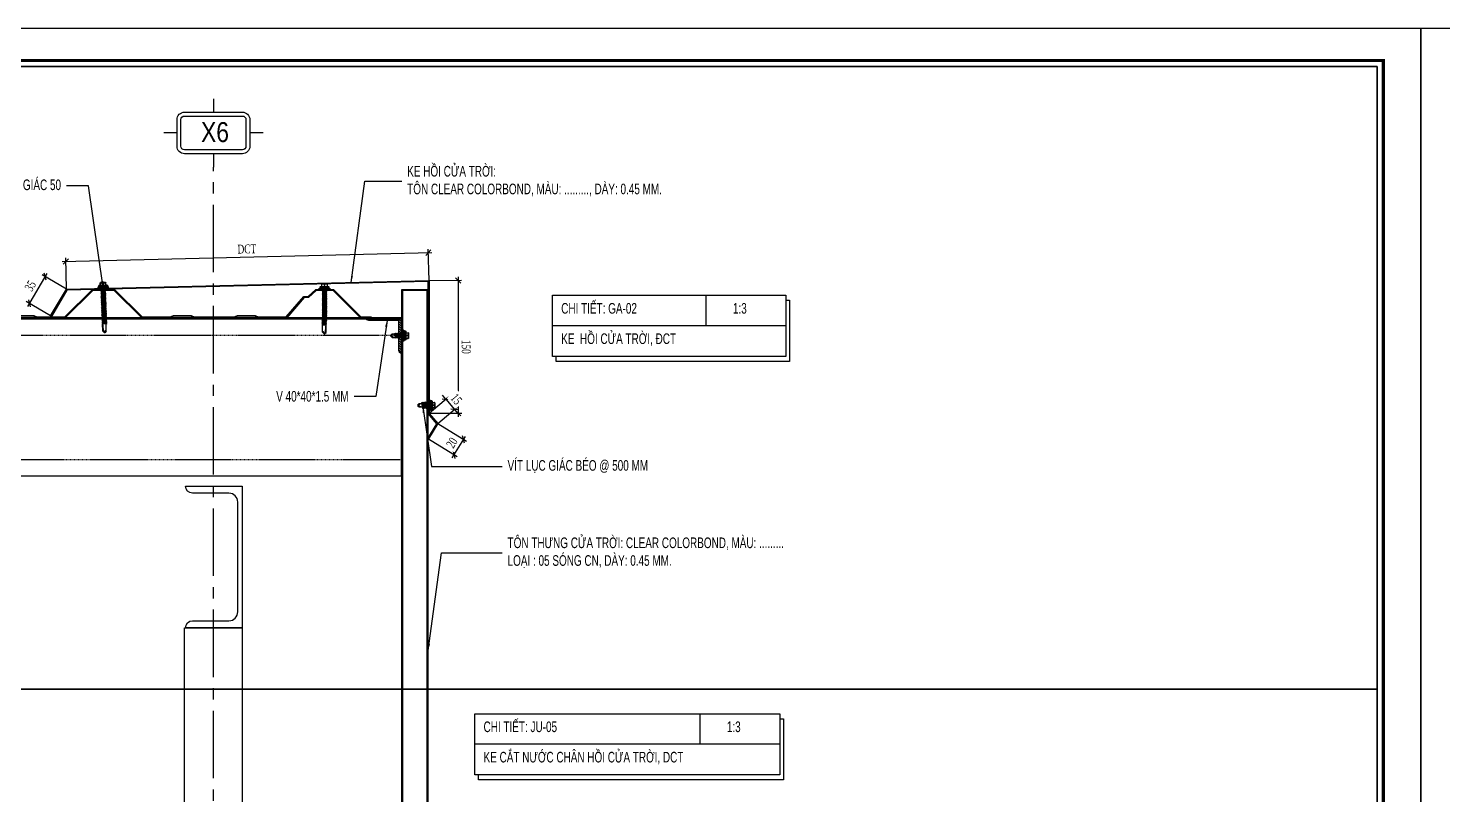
# Model space of a CAD drawing. Header units: inches. Extents: x 315041 to 662841, y -45540 to -35018.
# Drawn here: x 332186.2 to 332585.6, y -36906.4 to -36690 of the extents above; entities that cross this region are included whole.
import ezdxf
from ezdxf.enums import TextEntityAlignment as Align

# ---------------------------------------------------------------- set-up
doc = ezdxf.new("R2010")
doc.units = ezdxf.units.IN
doc.header["$MEASUREMENT"] = 0
doc.linetypes.add('CENTER2', pattern=[28.575, 19.05, -3.175, 3.175, -3.175])
doc.linetypes.add('HIDDEN', pattern=[0.375, 0.25, -0.125])
for name, color, linetype in [('2', 2, 'Continuous'), ('3', 3, 'Continuous'), ('7', 7, 'Continuous'), ('8', 8, 'Continuous'), ('BAO KHUNG', 31, 'Continuous'), ('DIM', 8, 'Continuous'), ('flashing', 6, 'Continuous'), ('STRUCTURE', 1, 'Continuous')]:
    doc.layers.add(name, color=color, linetype=linetype)
doc.styles.add('hx2', font='VHARIALN.TTF')
doc.styles.add('ST1', font='times.ttf', dxfattribs={"width": 0.7})
doc.styles.add('ST1H', font='vnshxh.shx', dxfattribs={"width": 0.7})
doc.dimstyles.new('3', dxfattribs={"dimtxt": 3.5, "dimasz": 1.8, "dimexe": 1, "dimexo": 0, "dimgap": 1, "dimtad": 1, "dimdec": 0, "dimlfac": 3, "dimzin": 0, "dimdsep": 46, "dimtxsty": 'ST1H', "dimblk": 'OBLIQUE', "dimcen": 1, "dimdle": 1, "dimclrd": 8, "dimclre": 8, "dimclrt": 3, "dimadec": 0, "dimazin": 0, "dimtfac": 1, "dimtdec": 0, "dimtix": 1, "dimtofl": 0, "dimtmove": 1, "dimatfit": 3, "dimfxl": 0.18, "dimtolj": 1, "dimtzin": 0, "dimlwd": -1, "dimlwe": -1, "dimarcsym": 1})
doc.dimstyles.new('4', dxfattribs={"dimtxt": 2.5, "dimasz": 1.5, "dimexe": 1, "dimexo": 0, "dimgap": 1, "dimtad": 1, "dimdec": 0, "dimlfac": 4, "dimzin": 0, "dimdsep": 46, "dimtxsty": 'ST1', "dimblk": 'OBLIQUE', "dimcen": 1, "dimdle": 1, "dimclrd": 8, "dimclre": 8, "dimclrt": 3, "dimadec": 0, "dimazin": 0, "dimtfac": 1, "dimtdec": 0, "dimtix": 1, "dimtmove": 0, "dimatfit": 3, "dimfxl": 0.18, "dimtfill": 1, "dimtolj": 1, "dimtzin": 0, "dimlwd": -1, "dimlwe": -1, "dimarcsym": 1})

# ---------------------------------------------------------------- blocks, each defined once
blk = doc.blocks.new('A$C75D82031')
at = {"layer": '2', "color": 157, "linetype": 'Continuous'}
blk.add_lwpolyline([(0, 420), (594, 420), (594, 0), (0, 0)], close=True, dxfattribs=at)
at = {"layer": '7', "color": 147, "linetype": 'Continuous'}
blk.add_lwpolyline([(12.33, 57.61), (581.67, 57.61), (581.67, 409.19), (12.33, 409.19)], close=True, dxfattribs=at)
at = {"layer": 'BAO KHUNG', "color": 167, "linetype": 'Continuous', "const_width": 0.871}
blk.add_lwpolyline([(10.59, 9.07), (583.41, 9.07), (583.41, 410.93), (10.59, 410.93)], close=True, dxfattribs=at)
blk = doc.blocks.new('A$C26A6701F')
at = {"layer": 'STRUCTURE', "color": 1, "linetype": 'Continuous'}
for p, q in [((0, 17.21), (1.33, 17.54)), ((0, 17.08), (0, 17.21)), ((0, 17.21), (4, 17.21)), ((4, 17.08), (0, 17.08)), ((3.94, 16.71), (0.06, 16.71)), ((0.4, 17.84), (3.6, 17.84)), ((0.4, 17.57), (1.2, 17.57)), ((0.93, 17.84), (0.93, 18.77)), ((0.97, 17.84), (1.03, 18.61)), ((1.07, 18.91), (2.93, 18.91)), ((1.19, 16.71), (1.14, 16.67)), ((1.14, 16.67), (1.4, 16.71)), ((1.14, 16.67), (1.4, 16.56)), ((1.14, 16.2), (2.91, 16.47)), ((1.4, 16.4), (1.14, 16.2)), ((1.14, 16.2), (1.39, 16.09)), ((1.14, 15.72), (2.91, 16)), ((1.2, 17.57), (2.8, 17.57)), ((1.33, 17.54), (1.33, 17.57)), ((1.33, 17.54), (2.67, 17.54)), ((1.39, 16.09), (2.73, 16.28)), ((1.39, 15.93), (1.39, 16.09)), ((1.4, 16.56), (2.42, 16.71)), ((2.71, 16.59), (1.4, 16.4)), ((1.4, 16.4), (1.4, 16.56)), ((2.71, 16.11), (1.4, 15.93)), ((1.91, 18.61), (1.97, 17.84)), ((2.04, 17.84), (2.1, 18.61)), ((2.67, 17.54), (2.67, 17.57)), ((2.67, 17.54), (4, 17.21)), ((2.71, 16.59), (2.71, 16.71)), ((2.71, 16.59), (2.91, 16.47)), ((2.71, 16.11), (2.71, 16.28)), ((2.71, 16.11), (2.91, 16)), ((2.73, 16.28), (2.91, 16.47)), ((2.73, 15.81), (2.91, 16)), ((2.8, 17.57), (3.6, 17.57)), ((2.97, 18.61), (3.04, 17.84)), ((3.07, 17.84), (3.07, 18.77)), ((4, 17.21), (4, 17.08)), ((1.09, 10.98), (2.86, 11.25)), ((1.35, 11.18), (1.09, 10.98)), ((1.09, 10.98), (1.35, 10.87)), ((1.09, 10.5), (2.86, 10.78)), ((1.35, 10.71), (1.09, 10.5)), ((1.1, 11.93), (2.88, 12.2)), ((1.36, 12.13), (1.1, 11.93)), ((1.1, 11.93), (1.36, 11.82)), ((1.1, 11.45), (2.87, 11.73)), ((1.36, 11.66), (1.1, 11.45)), ((1.1, 11.45), (1.36, 11.34)), ((1.11, 12.88), (2.89, 13.15)), ((1.38, 13.08), (1.11, 12.88)), ((1.11, 12.88), (1.37, 12.77)), ((1.11, 12.4), (2.88, 12.68)), ((1.37, 12.61), (1.11, 12.4)), ((1.11, 12.4), (1.37, 12.29)), ((1.12, 14.3), (2.9, 14.57)), ((1.39, 14.5), (1.12, 14.3)), ((1.12, 14.3), (1.38, 14.19)), ((1.12, 13.82), (2.9, 14.1)), ((1.39, 14.03), (1.12, 13.82)), ((1.12, 13.82), (1.38, 13.72)), ((1.12, 13.35), (2.89, 13.63)), ((1.38, 13.56), (1.12, 13.35)), ((1.12, 13.35), (1.38, 13.24)), ((1.13, 15.25), (2.9, 15.52)), ((1.39, 15.45), (1.13, 15.25)), ((1.13, 15.25), (1.39, 15.14)), ((1.13, 14.77), (2.9, 15.05)), ((1.39, 14.98), (1.13, 14.77)), ((1.13, 14.77), (1.39, 14.66)), ((1.4, 15.93), (1.14, 15.72)), ((1.14, 15.72), (1.39, 15.61)), ((2.66, 11.37), (1.35, 11.18)), ((1.35, 11.18), (1.36, 11.34)), ((1.35, 10.87), (2.69, 11.06)), ((2.66, 10.89), (1.35, 10.71)), ((1.35, 10.71), (1.35, 10.87)), ((2.68, 12.32), (1.36, 12.13)), ((1.36, 11.82), (2.7, 12.01)), ((2.67, 11.84), (1.36, 11.66)), ((1.36, 11.66), (1.36, 11.82)), ((1.36, 11.34), (2.7, 11.54)), ((1.37, 12.77), (2.71, 12.96)), ((2.68, 12.79), (1.37, 12.61)), ((1.37, 12.61), (1.37, 12.77)), ((1.37, 12.29), (2.71, 12.49)), ((1.37, 12.13), (1.37, 12.29)), ((1.38, 14.19), (2.72, 14.38)), ((1.38, 14.03), (1.38, 14.19)), ((1.38, 13.72), (2.72, 13.91)), ((2.69, 13.74), (1.38, 13.56)), ((1.38, 13.56), (1.38, 13.72)), ((1.38, 13.24), (2.72, 13.44)), ((2.69, 13.27), (1.38, 13.08)), ((1.38, 13.24), (1.38, 13.08)), ((1.39, 15.61), (2.73, 15.81)), ((2.7, 15.64), (1.39, 15.45)), ((1.39, 15.45), (1.39, 15.61)), ((1.39, 15.14), (2.73, 15.33)), ((2.7, 15.16), (1.39, 14.98)), ((1.39, 14.98), (1.39, 15.14)), ((1.39, 14.66), (2.73, 14.86)), ((2.7, 14.69), (1.39, 14.5)), ((1.39, 14.5), (1.39, 14.67)), ((2.7, 14.21), (1.39, 14.03)), ((2.66, 11.37), (2.67, 11.53)), ((2.66, 11.37), (2.86, 11.25)), ((2.66, 10.89), (2.67, 11.06)), ((2.66, 10.89), (2.86, 10.78)), ((2.67, 11.84), (2.67, 12.01)), ((2.67, 11.84), (2.87, 11.73)), ((2.68, 12.79), (2.68, 12.96)), ((2.68, 12.79), (2.88, 12.68)), ((2.68, 12.32), (2.68, 12.48)), ((2.68, 12.32), (2.88, 12.2)), ((2.69, 13.74), (2.69, 13.91)), ((2.69, 13.74), (2.89, 13.63)), ((2.69, 13.43), (2.69, 13.27)), ((2.69, 13.27), (2.89, 13.15)), ((2.69, 11.06), (2.86, 11.25)), ((2.69, 10.59), (2.86, 10.78)), ((2.7, 15.64), (2.7, 15.8)), ((2.7, 15.64), (2.9, 15.52)), ((2.7, 15.16), (2.7, 15.33)), ((2.7, 15.16), (2.9, 15.05)), ((2.7, 14.69), (2.7, 14.85)), ((2.7, 14.69), (2.9, 14.57)), ((2.7, 14.21), (2.7, 14.38)), ((2.7, 14.21), (2.9, 14.1)), ((2.7, 12.01), (2.88, 12.2)), ((2.7, 11.54), (2.87, 11.73)), ((2.71, 12.96), (2.89, 13.15)), ((2.71, 12.49), (2.88, 12.68)), ((2.72, 14.38), (2.9, 14.57)), ((2.72, 13.91), (2.9, 14.1)), ((2.72, 13.44), (2.89, 13.63)), ((2.73, 15.33), (2.9, 15.52)), ((2.73, 14.86), (2.9, 15.05)), ((1.04, 5.76), (2.81, 6.03)), ((1.3, 5.96), (1.04, 5.76)), ((1.04, 5.76), (1.3, 5.65)), ((1.04, 5.28), (2.81, 5.56)), ((1.3, 5.49), (1.04, 5.28)), ((1.05, 6.71), (2.83, 6.98)), ((1.31, 6.91), (1.05, 6.71)), ((1.05, 6.71), (1.31, 6.6)), ((1.05, 6.23), (2.82, 6.51)), ((1.31, 6.44), (1.05, 6.23)), ((1.05, 6.23), (1.31, 6.12)), ((1.06, 8.13), (2.84, 8.41)), ((1.33, 8.34), (1.06, 8.13)), ((1.06, 8.13), (1.32, 8.02)), ((1.06, 7.65), (2.83, 7.93)), ((1.32, 7.86), (1.06, 7.65)), ((1.06, 7.65), (1.32, 7.55)), ((1.06, 7.18), (2.83, 7.46)), ((1.32, 7.39), (1.06, 7.18)), ((1.06, 7.18), (1.32, 7.07)), ((1.07, 8.6), (2.84, 8.88)), ((1.33, 8.81), (1.07, 8.6)), ((1.07, 8.6), (1.33, 8.5)), ((1.08, 9.55), (2.86, 9.83)), ((1.34, 9.76), (1.08, 9.55)), ((1.08, 9.55), (1.34, 9.45)), ((1.08, 9.08), (2.85, 9.36)), ((1.34, 9.29), (1.08, 9.08)), ((1.08, 9.08), (1.34, 8.97)), ((1.09, 10.5), (1.35, 10.39)), ((1.09, 10.03), (2.86, 10.3)), ((1.35, 10.23), (1.09, 10.03)), ((1.09, 10.03), (1.34, 9.92)), ((1.29, 5.17), (2.63, 5.37)), ((2.61, 6.15), (1.3, 5.96)), ((1.3, 5.96), (1.31, 6.12)), ((1.3, 5.65), (2.64, 5.84)), ((2.61, 5.67), (1.3, 5.49)), ((1.3, 5.49), (1.3, 5.65)), ((2.63, 7.1), (1.31, 6.91)), ((1.31, 6.6), (2.65, 6.79)), ((2.62, 6.62), (1.31, 6.44)), ((1.31, 6.44), (1.31, 6.6)), ((1.31, 6.12), (2.64, 6.32)), ((1.32, 8.02), (2.66, 8.22)), ((2.63, 8.05), (1.32, 7.86)), ((1.32, 7.86), (1.32, 8.02)), ((1.32, 7.55), (2.66, 7.74)), ((2.63, 7.57), (1.32, 7.39)), ((1.32, 7.39), (1.32, 7.55)), ((1.32, 7.07), (2.66, 7.27)), ((1.32, 6.91), (1.32, 7.07)), ((2.64, 9), (1.33, 8.81)), ((1.33, 8.81), (1.34, 8.97)), ((1.33, 8.5), (2.67, 8.69)), ((2.64, 8.52), (1.33, 8.34)), ((1.33, 8.34), (1.33, 8.5)), ((1.34, 9.92), (2.68, 10.11)), ((2.65, 9.95), (1.34, 9.76)), ((1.34, 9.92), (1.34, 9.76)), ((1.34, 9.45), (2.68, 9.64)), ((2.65, 9.47), (1.34, 9.29)), ((1.34, 9.29), (1.34, 9.45)), ((1.34, 8.97), (2.67, 9.17)), ((1.35, 10.39), (2.69, 10.59)), ((2.66, 10.42), (1.35, 10.23)), ((1.35, 10.23), (1.35, 10.39)), ((2.6, 5.2), (2.61, 5.36)), ((2.61, 6.15), (2.62, 6.31)), ((2.61, 6.15), (2.81, 6.03)), ((2.61, 5.67), (2.61, 5.84)), ((2.61, 5.67), (2.81, 5.56)), ((2.62, 6.62), (2.62, 6.79)), ((2.62, 6.62), (2.82, 6.51)), ((2.63, 8.05), (2.63, 8.21)), ((2.63, 8.05), (2.83, 7.93)), ((2.63, 7.57), (2.63, 7.74)), ((2.63, 7.57), (2.83, 7.46)), ((2.63, 7.1), (2.63, 7.26)), ((2.63, 7.1), (2.83, 6.98)), ((2.63, 5.37), (2.81, 5.56)), ((2.64, 9), (2.64, 9.16)), ((2.64, 9), (2.84, 8.88)), ((2.64, 8.52), (2.64, 8.69)), ((2.64, 8.52), (2.84, 8.41)), ((2.64, 6.32), (2.82, 6.51)), ((2.64, 5.84), (2.81, 6.03)), ((2.65, 10.1), (2.65, 9.95)), ((2.65, 9.95), (2.86, 9.83)), ((2.65, 9.47), (2.65, 9.64)), ((2.65, 9.47), (2.85, 9.36)), ((2.65, 6.79), (2.83, 6.98)), ((2.66, 10.42), (2.66, 10.58)), ((2.66, 10.42), (2.86, 10.3)), ((2.66, 8.22), (2.84, 8.41)), ((2.66, 7.74), (2.83, 7.93)), ((2.66, 7.27), (2.83, 7.46)), ((2.67, 9.17), (2.85, 9.36)), ((2.67, 8.69), (2.84, 8.88)), ((2.68, 10.11), (2.86, 10.3)), ((2.68, 9.64), (2.86, 9.83)), ((1.02, 3.86), (2.8, 4.14)), ((1.28, 4.07), (1.02, 3.86)), ((1.02, 3.86), (1.28, 3.75)), ((1.28, 3.59), (1.02, 3.38)), ((1.02, 3.38), (2.31, 3.59)), ((1.02, 3.38), (1.28, 3.28)), ((1.03, 4.81), (2.81, 5.09)), ((1.29, 5.02), (1.03, 4.81)), ((1.03, 4.81), (1.29, 4.7)), ((1.03, 4.33), (2.8, 4.61)), ((1.29, 4.54), (1.03, 4.33)), ((1.03, 4.33), (1.28, 4.23)), ((1.04, 5.28), (1.29, 5.17)), ((1.27, 0.62), (1.28, 3.28)), ((1.27, 0.62), (1.41, 0.81)), ((1.27, 0.62), (1.88, 0.02)), ((1.28, 4.23), (2.62, 4.42)), ((2.62, 4.25), (1.28, 4.07)), ((1.28, 4.07), (1.28, 4.23)), ((1.28, 3.75), (2.62, 3.95)), ((1.28, 3.59), (1.28, 3.75)), ((2.35, 3.74), (1.28, 3.59)), ((1.28, 3.28), (2.21, 3.41)), ((2.6, 5.2), (1.29, 5.02)), ((1.29, 5.01), (1.29, 5.17)), ((1.29, 4.7), (2.63, 4.9)), ((2.6, 4.72), (1.29, 4.54)), ((1.29, 4.54), (1.29, 4.7)), ((1.67, 0.81), (1.98, 0.02)), ((1.96, 0.08), (2.26, 0.64)), ((1.98, 0.02), (2.6, 0.61)), ((2.38, 0.96), (2.56, 3.71)), ((2.62, 3.78), (2.52, 3.77)), ((2.52, 3.46), (2.61, 3.47)), ((2.54, 3.62), (2.79, 3.66)), ((2.6, 5.2), (2.81, 5.09)), ((2.6, 4.72), (2.6, 4.89)), ((2.6, 4.72), (2.8, 4.61)), ((2.6, 0.61), (2.61, 3.47)), ((2.61, 3.47), (2.79, 3.66)), ((2.62, 4.42), (2.8, 4.61)), ((2.62, 4.25), (2.62, 4.41)), ((2.8, 4.14), (2.62, 4.25)), ((2.62, 3.95), (2.8, 4.14)), ((2.62, 3.78), (2.62, 3.95)), ((2.79, 3.66), (2.62, 3.78)), ((2.63, 4.9), (2.81, 5.09))]:
    blk.add_line(p, q, dxfattribs=at)
for centre, major_axis, ratio, start_param, end_param in [((-1.11, 16.72), (-0.822, 0.822), 1, 3.915086, 4.236522), ((0.42, 17.71), (0.0956, 0.0956), 1, 0.954633, 3.757756), ((1.07, 18.77), (-0.0943, 0.0943), 1, -0.785398, 0.785398), ((1.47, 18.04), (0.508, 0.508), 1, 0.131933, 1.438864), ((2.54, 18.04), (0.508, 0.508), 1, 0.131933, 1.438864), ((2.93, 18.77), (-0.0943, 0.0943), 1, 3.926991, 5.497787), ((3.55, 17.71), (-0.1, 0.1), 1, 2.701137, 5.152845), ((5.1, 16.72), (-1.15, 0.17), 0.90746, -0.177273, 0.177273), ((1.54, 0.72), (0.111, 0.111), 1, 6.085329, 8.011019), ((1.93, 0.09), (0.0625, 0.0625), 1, 3.247504, 4.535451), ((1.82, 3.74), (0.363, 0.363), 1, 4.808661, 5.407478), ((1.79, 0.99), (0.416, 0.416), 1, 4.859665, 5.449971), ((2.44, 3.68), (0.0836, 0.0836), 1, 5.766736, 8.502032)]:
    blk.add_ellipse(centre, major_axis=major_axis, ratio=ratio, start_param=start_param, end_param=end_param, dxfattribs=at)
blk = doc.blocks.new('Short_Self_drilling')
at = {"layer": 'STRUCTURE', "color": 1, "linetype": 'Continuous'}
for p, q in [((6.4, 1.7), (-6.4, 1.7)), ((5.1, 3.8), (-5.1, 3.8)), ((-2.6, 2.9), (-5.1, 2.9)), ((-3.4, 3.8), (-3.4, 6.8)), ((3, 7.2), (-3, 7.2)), ((2.6, 2.9), (-2.6, 2.9)), ((-2.1, 2.8), (-2.1, 2.9)), ((6.3, 0), (0, 0)), ((2.2, 2.8), (2.2, 2.9)), ((2.2, -0.5), (2.2, 0)), ((5.1, 2.9), (2.6, 2.9)), ((3.4, 3.8), (3.4, 6.8)), ((3, -1.2), (-2.7, -0.2)), ((3, -2.7), (-2.7, -1.8)), ((3, -4.2), (-2.7, -3.3)), ((3, -5.8), (-2.7, -4.8)), ((3, -7.3), (-2.7, -6.3)), ((-1.9, -8), (-2.7, -7.9)), ((-2.1, -1.4), (-2.1, -0.9)), ((-2.1, -2.9), (-2.1, -2.4)), ((-2.1, -4.4), (-2.1, -3.9)), ((-2.1, -6), (-2.1, -5.4)), ((-2.1, -7.5), (-2.1, -7)), ((-2.1, -12.3), (-2.1, -8.5)), ((3, -8.8), (-1.1, -8.1)), ((2.1, -12.3), (2.1, -9.1)), ((2.2, -2), (2.2, -1.5)), ((2.2, -3.6), (2.2, -3)), ((2.2, -5.1), (2.2, -4.6)), ((2.2, -6.6), (2.2, -6.1)), ((2.2, -8.1), (2.2, -7.6))]:
    blk.add_line(p, q, dxfattribs=at)
blk.add_lwpolyline([(6.4, 1.3), (6.4, 1.7), (2.1, 2.8), (-2.1, 2.8), (-6.4, 1.7), (-6.4, 1.3)], close=True, dxfattribs=at)
for points in [[(-6.4, 1.3, -0.088869), (-6.3, 0), (0, 0)], [(-0.1, 3.8), (-0.3, 6.2, 0.338878), (-3.1, 6.2), (-3.3, 3.8)], [(3.3, 3.8), (3.1, 6.2, 0.338878), (0.3, 6.2), (0.1, 3.8)], [(2.1, -12.3), (0.2, -14.2, -0.333596), (-0.2, -14.2), (-2.1, -12.3)], [(-0.1, -14), (-1, -12.2, -0.148657), (-1.4, -11.2), (-2, -7.7, -0.815006), (-1.2, -7.8, 0.150833), (-0.8, -8.7)], [(2.1, -12.3), (1.7, -11.7, 0.52242), (0.9, -11.7), (-0.2, -14.2)]]:
    blk.add_lwpolyline(points, format="xyb", dxfattribs=at)
for points in [[(3, -1.2), (2.2, -1.5), (-2.1, -0.8), (-2.7, -0.2), (-2.4, 0)], [(3, -2.7), (2.2, -3), (-2.1, -2.4), (-2.7, -1.8), (-2.1, -1.4), (2.2, -2), (3, -2.7)], [(3, -4.2), (2.2, -4.6), (-2.1, -3.9), (-2.7, -3.3), (-2.1, -2.9), (2.2, -3.6), (3, -4.2)], [(3, -5.8), (2.2, -6.1), (-2.1, -5.4), (-2.7, -4.8), (-2.1, -4.4), (2.2, -5.1), (3, -5.8)], [(3, -7.3), (2.2, -7.6), (-2.1, -7), (-2.7, -6.3), (-2.1, -6), (2.2, -6.6), (3, -7.3)], [(-1.8, -8.5), (-2.1, -8.5), (-2.7, -7.9), (-2.1, -7.5), (-1.8, -7.5)], [(-1.3, -7.6), (2.2, -8.1), (3, -8.8)], [(-1.2, 0), (2.2, -0.5), (3, -1.2)], [(3, -8.8), (2.2, -9.1), (-0.8, -8.7)]]:
    blk.add_lwpolyline(points, dxfattribs=at)
for centre, radius, start, end in [((-5, 3.3), 0.455, 109.7949, 250.2674), ((-3, 6.8), 0.429, 90.0311, 180.0311), ((3, 6.8), 0.429, 0.0311, 90.0311), ((5.1, 3.3), 0.435, 279.7276, 80.3347), ((10, 0.2), 3.74, 162.2963, 182.6103)]:
    blk.add_arc(centre, radius, start, end, dxfattribs=at)
blk = doc.blocks.new('SideLap')
at = {"layer": 'STRUCTURE', "color": 1, "linetype": 'Continuous'}
for p, q in [((15, 16), (0, 0)), ((20, 6), (0, -3)), ((15, 16), (20, 12)), ((15, 16), (40, 16)), ((42, 30), (40, 16)), ((40, 16), (44, -8)), ((48, 16), (42, 30)), ((42, 30), (48, -10)), ((52, -11), (48, 16)), ((48, 16), (52, 16)), ((54, 30), (52, 16)), ((52, 16), (57, -18)), ((60, 16), (54, 30)), ((54, 30), (64, -33)), ((65, -18), (60, 16)), ((60, 16), (64, 16)), ((66, 30), (64, 16)), ((64, 16), (69, -18)), ((72, 16), (66, 30)), ((66, 30), (76, -33)), ((77, -18), (72, 16)), ((72, 16), (76, 16)), ((78, 31), (76, 16)), ((76, 16), (81, -18)), ((84, 16), (78, 31)), ((78, 31), (88, -33)), ((89, -18), (84, 16)), ((84, 16), (88, 16)), ((90, 30), (88, 16)), ((88, 16), (93, -18)), ((96, 16), (90, 30)), ((90, 30), (100, -33)), ((101, -18), (96, 16)), ((96, 16), (100, 16)), ((102, 30), (100, 16)), ((100, 16), (105, -18)), ((108, 16), (102, 30)), ((102, 30), (112, -33)), ((112, -11), (108, 16)), ((108, 16), (112, 16)), ((112, -51), (112, 48)), ((122, -52), (122, 49)), ((122, 49), (126, 49)), ((126, 49), (134, 16)), ((126, 49), (126, -52)), ((134, 16), (134, -18)), ((134, 16), (135, 16)), ((135, 39), (135, 19)), ((135, 19), (135, -22)), ((142, 39), (142, -42)), ((142, 26), (165, 26)), ((142, 25), (161, 23)), ((161, 1), (142, -1)), ((169, 22), (169, -25)), ((0, -3), (15, -18)), ((2, -2), (16, -10)), ((15, -18), (45, -18)), ((24, -12), (51, -17)), ((45, -16), (45, -18)), ((45, -18), (52, -33)), ((49, -16), (52, -33)), ((52, -33), (53, -18)), ((53, -18), (53, -16)), ((53, -18), (57, -18)), ((57, -18), (64, -33)), ((64, -33), (65, -18)), ((65, -18), (69, -18)), ((69, -18), (76, -33)), ((76, -33), (77, -18)), ((77, -18), (81, -18)), ((81, -18), (88, -33)), ((88, -33), (89, -18)), ((89, -18), (93, -18)), ((93, -18), (100, -33)), ((100, -33), (101, -18)), ((101, -18), (105, -18)), ((105, -18), (112, -33)), ((112, -33), (112, -20)), ((126, -52), (122, -52)), ((134, -18), (126, -52)), ((134, -18), (135, -18)), ((135, -22), (135, -42)), ((142, -2), (161, -4)), ((161, -26), (142, -28)), ((142, -28), (165, -28))]:
    blk.add_line(p, q, dxfattribs=at)
for centre, radius, start, end in [((18, 9), 3.99, 304.2302, 54.5641), ((113, 77), 29.4, 267.4208, 287.7348), ((138, 39), 3.42, 9.6964, 170.3036), ((147, 12), 18.2, 322.5592, 37.4408), ((165, 22), 3.38, 0, 90), ((2, -1), 2.24, 141.6348, 215.4287), ((24, 2), 14.9, 234.0048, 267.8268), ((52, 2), 13, 231.0825, 265.3922), ((51, -14), 2.99, 285.9762, 82.6971), ((113, -80), 29.4, 72.2652, 92.5792), ((138, -41), 3.59, 199.7637, 340.2363), ((147, -15), 18.2, 322.5592, 37.4408), ((165, -25), 3.38, 270, 0)]:
    blk.add_arc(centre, radius, start, end, dxfattribs=at)
blk = doc.blocks.new('TENTRUC')
at = {"layer": '7'}
for p, q in [((0, 8.27), (0, 10.26)), ((-7.48, 5.13), (-5.48, 5.13)), ((5.48, 5.13), (7.48, 5.13)), ((0, 0), (0, 2))]:
    blk.add_line(p, q, dxfattribs=at)
blk.add_lwpolyline([(-4.36, 8.27), (4.36, 8.27, -0.414214), (5.48, 7.14), (5.48, 3.12, -0.414214), (4.36, 2), (-4.36, 2, -0.414214), (-5.48, 3.12), (-5.48, 7.14, -0.414214)], format="xyb", close=True, dxfattribs=at)
at = {"layer": '8', "ltscale": 15}
blk.add_lwpolyline([(-4.36, 7.68), (4.36, 7.68, -0.414214), (4.9, 7.14), (4.9, 3.12, -0.414214), (4.36, 2.58), (-4.36, 2.58, -0.414214), (-4.9, 3.12), (-4.9, 7.14, -0.414214)], format="xyb", close=True, dxfattribs=at)
at = {"layer": '3', "style": 'hx2'}
blk.add_attdef('TR', text='', height=2.9, dxfattribs=at).set_placement((-0.16, 3.83), align=Align.CENTER)
blk = doc.blocks.new('_Oblique')
at = {"color": 0, "linetype": 'ByBlock', "lineweight": -2}
blk.add_line((-0.5, -0.5), (0.5, 0.5), dxfattribs=at)
blk = doc.blocks.new('*D480')
at = {"color": 8, "linetype": 'Continuous', "transparency": 16777216}
for p, q in [((332191.49, -36759.29), (332186.01, -36768.54)), ((332197, -36763.71), (332190.12, -36759.64)), ((332192.54, -36771.25), (332185.66, -36767.17))]:
    blk.add_line(p, q, dxfattribs=at)
at = {"layer": 'Defpoints', "color": 0, "transparency": 16777216}
for p in [(332197, -36763.71), (332186.52, -36767.68), (332192.54, -36771.25)]:
    blk.add_point(p, dxfattribs=at)
at = {"color": 8, "transparency": 16777216, "xscale": 1.5, "yscale": 1.5, "zscale": 1.5}
for p, rotation in [((332190.98, -36760.15), 59.3579813807201), ((332186.52, -36767.68), 239.3579813807201)]:
    blk.add_blockref('_Oblique', p, dxfattribs=dict(at, rotation=rotation))
at = {"color": 3, "transparency": 16777216, "insert": (332186.8, -36762.76), "char_height": 2.5, "attachment_point": 5, "rotation": 59.358, "style": 'ST1', "bg_fill": 3, "box_fill_scale": 1.25, "bg_fill_color": 256, "bg_fill_true_color": 13158600, "bg_fill_transparency": 16683208}
blk.add_mtext('\\A1;35', dxfattribs=at)
blk = doc.blocks.new('*D481')
at = {"color": 8, "linetype": 'Continuous', "transparency": 16777216}
for p, q in [((332195.81, -36755.9), (332300.18, -36753.33)), ((332197, -36763.71), (332196.78, -36754.88)), ((332299.37, -36761.19), (332299.15, -36752.36))]:
    blk.add_line(p, q, dxfattribs=at)
at = {"layer": 'Defpoints', "color": 0, "transparency": 16777216}
for p in [(332299.18, -36753.36), (332299.37, -36761.19), (332197, -36763.71)]:
    blk.add_point(p, dxfattribs=at)
at = {"color": 8, "transparency": 16777216, "xscale": 1.5, "yscale": 1.5, "zscale": 1.5}
for p, rotation in [((332196.81, -36755.88), 181.4108234034078), ((332299.18, -36753.36), 1.410823403407738)]:
    blk.add_blockref('_Oblique', p, dxfattribs=dict(at, rotation=rotation))
at = {"color": 3, "transparency": 16777216, "insert": (332247.94, -36752.34), "char_height": 2.5, "attachment_point": 5, "rotation": 1.4108, "style": 'ST1', "bg_fill": 3, "box_fill_scale": 1.25, "bg_fill_color": 256, "bg_fill_true_color": 13158600, "bg_fill_transparency": 1019152}
blk.add_mtext('\\A1;DCT', dxfattribs=at)
blk = doc.blocks.new('*D482')
at = {"color": 8, "linetype": 'Continuous', "transparency": 16777216}
for p, q in [((332299.37, -36761.19), (332308.57, -36761.18)), ((332307.57, -36760.19), (332307.61, -36799.71)), ((332299.41, -36798.72), (332308.61, -36798.71))]:
    blk.add_line(p, q, dxfattribs=at)
at = {"layer": 'Defpoints', "color": 0, "transparency": 16777216}
for p in [(332299.37, -36761.19), (332299.41, -36798.72), (332307.61, -36798.71)]:
    blk.add_point(p, dxfattribs=at)
at = {"color": 8, "transparency": 16777216, "xscale": 1.5, "yscale": 1.5, "zscale": 1.5}
for p, rotation in [((332307.57, -36761.19), 90.05848478676504), ((332307.61, -36798.71), 270.058484786765)]:
    blk.add_blockref('_Oblique', p, dxfattribs=dict(at, rotation=rotation))
at = {"color": 3, "transparency": 16777216, "insert": (332309.86, -36779.95), "char_height": 2.5, "attachment_point": 5, "rotation": 270.0585, "style": 'ST1', "bg_fill": 3, "box_fill_scale": 1.25, "bg_fill_color": 256, "bg_fill_true_color": 13158600, "bg_fill_transparency": 8179948}
blk.add_mtext('\\A1;150', dxfattribs=at)
blk = doc.blocks.new('*D483')
at = {"color": 8, "linetype": 'Continuous', "transparency": 16777216}
for p, q in [((332299.41, -36798.72), (332304.88, -36794.1)), ((332304.11, -36794.74), (332303.14, -36793.6)), ((332304.11, -36794.74), (332306.59, -36797.67)), ((332301.88, -36801.64), (332307.35, -36797.02)), ((332306.59, -36797.67), (332307.55, -36798.81))]:
    blk.add_line(p, q, dxfattribs=at)
at = {"layer": 'Defpoints', "color": 0, "transparency": 16777216}
for p in [(332299.41, -36798.72), (332301.88, -36801.64)]:
    blk.add_point(p, dxfattribs=at)
at = {"color": 8, "transparency": 16777216, "xscale": 1.5, "yscale": 1.5, "zscale": 1.5}
for p, rotation in [((332304.11, -36794.74), 310.2186125034202), ((332306.59, -36797.67), 130.2186125034202)]:
    blk.add_blockref('_Oblique', p, dxfattribs=dict(at, rotation=rotation))
at = {"color": 3, "transparency": 16777216, "insert": (332307.08, -36794.74), "char_height": 2.5, "attachment_point": 5, "rotation": 310.2186, "style": 'ST1', "bg_fill": 3, "box_fill_scale": 1.25, "bg_fill_color": 256, "bg_fill_true_color": 13158600, "bg_fill_transparency": 8185068}
blk.add_mtext('\\A1;15', dxfattribs=at)
at = {"layer": 'Defpoints', "color": 0, "transparency": 16777216}
blk.add_point((332306.59, -36797.67), dxfattribs=at)
blk = doc.blocks.new('*D484')
at = {"color": 8, "linetype": 'Continuous', "transparency": 16777216}
for p, q in [((332301.88, -36801.64), (332309.97, -36806.63)), ((332299.22, -36805.96), (332307.31, -36810.94)), ((332305.93, -36811.27), (332309.64, -36805.25))]:
    blk.add_line(p, q, dxfattribs=at)
at = {"layer": 'Defpoints', "color": 0, "transparency": 16777216}
for p in [(332301.88, -36801.64), (332299.22, -36805.96)]:
    blk.add_point(p, dxfattribs=at)
at = {"color": 8, "transparency": 16777216, "xscale": 1.5, "yscale": 1.5, "zscale": 1.5}
for p, rotation in [((332309.12, -36806.1), 58.34913106992464), ((332306.46, -36810.42), 238.3491310699247)]:
    blk.add_blockref('_Oblique', p, dxfattribs=dict(at, rotation=rotation))
at = {"color": 3, "transparency": 16777216, "insert": (332305.85, -36807.07), "char_height": 2.5, "attachment_point": 5, "rotation": 58.3491, "style": 'ST1', "bg_fill": 3, "box_fill_scale": 1.25, "bg_fill_color": 256, "bg_fill_true_color": 13158600, "bg_fill_transparency": 16683208}
blk.add_mtext('\\A1;20', dxfattribs=at)
at = {"layer": 'Defpoints', "color": 0, "transparency": 16777216}
blk.add_point((332309.12, -36806.1), dxfattribs=at)

msp = doc.modelspace()

# ---------------------------------------------------------------- hatches: boundary and pattern name
h = msp.add_hatch()
h.set_pattern_fill('ANSI31', color=1, scale=3.75, style=0)
h.set_pattern_definition([(135, (593032.0533, -7518.2514), (0.3314563037, 0.3314563037), [])])
edge = h.paths.add_edge_path()
edge.add_line((332281.6253, -36771.7801), (332291.6253, -36771.7801))
edge.add_line((332291.6253, -36771.7801), (332291.6253, -36781.7801))
edge.add_arc((332291.6253, -36781.0301), 0.75, 180, 270, ccw=False)
edge.add_line((332290.8753, -36781.0301), (332290.8753, -36772.5301))
edge.add_line((332290.8753, -36772.5301), (332282.3753, -36772.5301))
edge.add_arc((332282.3753, -36771.7801), 0.75, 180, 270, ccw=False)

# ---------------------------------------------------------------- linework, layer by layer
at = {"color": 8, "linetype": 'CENTER2'}
msp.add_line((332238.5003, -36930.3464), (332238.5003, -36729.1998), dxfattribs=at)
at = {"color": 9}
for p, q in [((332377.5352, -36765.3956), (332377.5352, -36774.0202)), ((332375.8135, -36883.5382), (332375.8135, -36892.1628))]:
    msp.add_line(p, q, dxfattribs=at)
at = {"color": 8}
for points in [[(331997.7734, -36700.8371), (332567.1113, -36700.8371), (332567.1113, -36876.627), (331997.7734, -36876.627)], [(331997.7734, -36876.627), (332567.1113, -36876.627), (332567.1113, -37052.4169), (331997.7734, -37052.4169)]]:
    msp.add_lwpolyline(points, close=True, dxfattribs=at)
at = {"color": 3, "ltscale": 15}
msp.add_lwpolyline([(332182.7637, -36771.0808), (332187.7558, -36771.0808), (332188.6618, -36771.5301), (332196.563, -36771.5301), (332204.3518, -36763.7923), (332210.6018, -36763.7923), (332218.3906, -36771.5301), (332226.2918, -36771.5301), (332227.1977, -36771.0808), (332232.1899, -36771.0808), (332233.0958, -36771.5301), (332244.3713, -36771.5301), (332245.2773, -36771.0808), (332250.2694, -36771.0808), (332251.1754, -36771.5301), (332259.0765, -36771.5301), (332264.0198, -36765.7583), (332265.2679, -36765.7583), (332267.3767, -36763.7923), (332272.3688, -36763.7923), (332280.0801, -36771.5162), (332283.048, -36771.5162), (332283.048, -36771.7801), (332279.9965, -36771.7801), (332272.2703, -36764.0423), (332267.4752, -36764.0423), (332265.3663, -36766.0083), (332264.1349, -36766.0083), (332259.1916, -36771.7801), (332251.1168, -36771.7801), (332250.2109, -36771.3308), (332245.3359, -36771.3308), (332244.4299, -36771.7801), (332233.0373, -36771.7801), (332232.1313, -36771.3308), (332227.2563, -36771.3308), (332226.3503, -36771.7801), (332218.2875, -36771.7801), (332210.4987, -36764.0423), (332204.4549, -36764.0423), (332196.666, -36771.7801), (332188.6032, -36771.7801), (332187.6973, -36771.3308), (332182.8223, -36771.3308)], dxfattribs=at)
at = {"color": 94}
for points in [[(331997.7734, -36816.4051), (332291.6253, -36816.4051), (332291.6253, -36771.7801), (331997.7734, -36771.7801)], [(332291.6253, -36772.1551), (331997.7734, -36772.1551)]]:
    msp.add_lwpolyline(points, dxfattribs=at)
at = {"color": 1}
msp.add_lwpolyline([(332281.6253, -36771.7801), (332291.6253, -36771.7801), (332291.6253, -36781.7801), (332291.6253, -36781.7801, -0.41421356), (332290.8753, -36781.0301), (332290.8753, -36772.5301), (332282.3753, -36772.5301, -0.41421356), (332281.6253, -36771.7801)], format="xyb", close=True, dxfattribs=at)
at = {"color": 94, "linetype": 'HIDDEN'}
for points in [[(332291.6253, -36776.7801), (331997.7734, -36776.7801)], [(331997.7734, -36811.7801), (332291.6253, -36811.7801)]]:
    msp.add_lwpolyline(points, dxfattribs=at)
at = {"color": 2}
msp.add_lwpolyline([(332242.8753, -36857.2801, 0.41421356), (332245.3753, -36854.7801), (332245.3753, -36823.7801, 0.41421356), (332242.8753, -36821.2801), (332232.6253, -36821.2801, -0.41421356), (332230.6253, -36819.2801), (332246.6253, -36819.2801), (332246.6253, -36859.2801), (332230.6253, -36859.2801, -0.41421356), (332232.6253, -36857.2801)], format="xyb", close=True, dxfattribs=at)
for points in [[(332230.3753, -36895.2224), (332230.3753, -36859.2801), (332246.6253, -36859.2801), (332246.6253, -36895.2224)], [(332246.6253, -36876.627), (332246.6253, -37021.4747), (332230.3753, -37021.4747), (332230.3753, -36876.627)]]:
    msp.add_lwpolyline(points, dxfattribs=at)
at = {"layer": '3'}
for points in [[(332299.1208, -36895.2224), (332299.1208, -36763.8351), (332291.6253, -36763.8351), (332291.6253, -36895.2224)], [(332298.8708, -36895.2224), (332298.8708, -36764.0851), (332291.8753, -36764.0851), (332291.8753, -36895.2224)], [(332291.6253, -36876.627), (332291.6253, -36947.534), (332299.1208, -36947.534), (332299.1208, -36876.627)], [(332291.8753, -36876.627), (332291.8753, -36947.284), (332298.8708, -36947.284), (332298.8708, -36876.627)]]:
    msp.add_lwpolyline(points, dxfattribs=at)
at = {"layer": 'flashing'}
msp.add_lwpolyline([(332299.3708, -36761.1938), (332299.3708, -36798.7355), (332301.8824, -36801.6449), (332299.2236, -36805.9581), (332299.0297, -36805.7963), (332301.5735, -36801.6696), (332299.1208, -36798.8285), (332299.1208, -36761.482), (332197.1486, -36763.9575), (332192.742, -36771.4164), (332192.5383, -36771.2495), (332197.0016, -36763.715)], close=True, dxfattribs=at)

# ---------------------------------------------------------------- block references
at = {"color": 1}
for p in [(331985.4423, -37110.027), (332579.4423, -37110.027)]:
    msp.add_blockref('A$C75D82031', p, dxfattribs=at)
at = {"color": 9, "linetype": 'Continuous', "extrusion": (1.39456e-10, -5.24753e-09, 1), "xscale": -0.7499999997547602, "yscale": 0.75, "zscale": 0.75, "rotation": 1.522307202919402}
msp.add_blockref('A$C26A6701F', (332209.218, -36775.9476, 0.0002), dxfattribs=at)
at = {"color": 9, "linetype": 'Continuous', "extrusion": (3.8442e-21, -5.24939e-09, 1), "xscale": 0.7500000009313226, "yscale": 0.75, "zscale": 0.75}
msp.add_blockref('A$C26A6701F', (332268.3728, -36776.3249, 0.0002), dxfattribs=at)
at = {"color": 1, "xscale": -0.2399999993192107, "yscale": 0.2399999992921948, "zscale": 0.2399999993190526, "rotation": 270.0311271658057}
msp.add_blockref('Short_Self_drilling', (332291.8753, -36776.7801), dxfattribs=at)
at = {"layer": '3'}
ref = msp.add_blockref('TENTRUC', (332238.5003, -36709.953), dxfattribs=dict(at, xscale=1.875, yscale=1.875, zscale=1.875, rotation=180))
ref.add_attrib('TR', 'X6', dxfattribs={"layer": '0', "height": 5.625, "style": 'hx2'}).set_placement((332238.9481, -36722.1445), align=Align.CENTER)
at = {"layer": 'DIM', "xscale": 0.02892857138067484, "yscale": 0.02892857161350548, "zscale": 0.0289285714285714}
msp.add_blockref('SideLap', (332296.1278, -36796.407), dxfattribs=at)

# ---------------------------------------------------------------- leaders
at = {"color": 9}
for points in [[(332287.5265, -36772.5301), (332284.4025, -36793.9433), (332276.6726, -36793.9433)], [(332299.1208, -36865.6514), (332302.8761, -36838.1159), (332321.5593, -36838.1159)]]:
    msp.add_leader(points, dimstyle='3', override={"dimgap": 1, "dimtad": 0}, dxfattribs=at)

# ---------------------------------------------------------------- next in the draw order: texts
at = {"layer": '3', "char_height": 3, "style": 'ST1H', "bg_fill": 2}
for s, insert, attachment_point in [('\\A1;CHI TIÕT: GA-02', (332336.7049, -36769.11), 4), ('\\A1;V 40*40*1.5 MM', (332276.6726, -36793.9433, 0), 6), ('\\A1;t«n th\xadng cöa trêi: CLEAR COLORBOND, mµu: .........\\PLo¹i : 05 sãng cn, dµy: 0.45 mm.', (332321.5593, -36838.1159), 4), ('\\A1;CHI TIÕT: ju-05', (332314.7767, -36887.2526), 4)]:
    msp.add_mtext(s, dxfattribs=dict(at, insert=insert, attachment_point=attachment_point))

# ---------------------------------------------------------------- next in the draw order: dimensions: what is measured, and where the dimension line sits
at = {"color": 8}
dim = msp.add_aligned_dim(p1=(332197.0016, -36763.715), p2=(332192.5383, -36771.2495), distance=-6.9946, dimstyle='4', dxfattribs=at)
dim.commit()
dim.dimension.update_dxf_attribs({"geometry": '*D480', "text_midpoint": (332186.7975, -36762.7595)})

# ---------------------------------------------------------------- next in the draw order: linework, layer by layer
at = {"color": 9}
for points in [[(332334.2353, -36765.3956), (332400.1704, -36765.3956), (332400.1704, -36782.6448), (332334.2353, -36782.6448)], [(332334.2353, -36765.3956), (332400.1704, -36765.3956), (332400.1704, -36774.0202), (332334.2353, -36774.0202)], [(332312.3072, -36883.5382), (332398.4486, -36883.5382), (332398.4486, -36900.7873), (332312.3072, -36900.7873)], [(332312.3072, -36883.5382), (332398.4486, -36883.5382), (332398.4486, -36892.1628), (332312.3072, -36892.1628)]]:
    msp.add_lwpolyline(points, close=True, dxfattribs=at)
for points in [[(332400.1704, -36766.8162), (332401.193, -36766.8162), (332401.193, -36784.0654), (332335.258, -36784.0654), (332335.258, -36782.6448)], [(332398.4486, -36884.9587), (332399.4712, -36884.9587), (332399.4712, -36902.2079), (332313.3298, -36902.2079), (332313.3298, -36900.7873)]]:
    msp.add_lwpolyline(points, dxfattribs=at)

# ---------------------------------------------------------------- next in the draw order: dimensions: what is measured, and where the dimension line sits
at = {"color": 8}
dim = msp.add_aligned_dim(p1=(332197.0016, -36763.715), p2=(332299.3708, -36761.1938), distance=7.8391, text='DCT', dimstyle='4', dxfattribs=at)
dim.commit()
dim.dimension.update_dxf_attribs({"geometry": '*D481', "text_midpoint": (332247.9371, -36752.3404)})

# ---------------------------------------------------------------- next in the draw order: texts
at = {"layer": '3', "char_height": 3, "attachment_point": 4, "style": 'ST1H', "bg_fill": 2}
for s, insert in [('\\A1;1:3', (332385.1944, -36769.11)), ('\\A1;ke  håi cöa trêi, §CT ', (332336.7049, -36777.9397)), ('\\A1;1:3', (332383.4727, -36887.2526)), ('\\A1;ke c¾t n\xadíc ch©n håi cöa trêi, dct ', (332314.7767, -36896.0823))]:
    msp.add_mtext(s, dxfattribs=dict(at, insert=insert))

# ---------------------------------------------------------------- next in the draw order: dimensions: what is measured, and where the dimension line sits
at = {"color": 8}
dim = msp.add_aligned_dim(p1=(332299.3708, -36761.1938), p2=(332299.4091, -36798.7201), distance=8.1981, dimstyle='4', dxfattribs=at)
dim.commit()
dim.dimension.update_dxf_attribs({"geometry": '*D482', "text_midpoint": (332309.8597, -36779.9462)})

# ---------------------------------------------------------------- next in the draw order: leaders
at = {"color": 9}
for points in [[(332207.3783, -36763.1834, 0), (332203.2, -36734.544, 0), (332195.4702, -36734.544, 0)], [(332277.364, -36761.7734), (332281.2385, -36733.1651), (332293.2159, -36733.1651)]]:
    msp.add_leader(points, dimstyle='3', override={"dimgap": 1, "dimtad": 0}, dxfattribs=at)

# ---------------------------------------------------------------- next in the draw order: texts
at = {"layer": '3', "char_height": 3, "style": 'ST1H', "bg_fill": 2}
for s, insert, attachment_point in [('\\A1;ke HåI cöa trêi: \\Pt«n CLEAR COLORBOND, mµu: ........., dµy: 0.45 mm.', (332293.2159, -36733.1651, 0), 4), ('\\A1;VÝT LôC GI¸C 50', (332195.4702, -36734.544, 0), 6)]:
    msp.add_mtext(s, dxfattribs=dict(at, insert=insert, attachment_point=attachment_point))

# ---------------------------------------------------------------- next in the draw order: dimensions: what is measured, and where the dimension line sits
at = {"color": 8}
dim = msp.add_aligned_dim(p1=(332299.4091, -36798.7201), p2=(332301.8824, -36801.6449), distance=6.1589, dimstyle='4', dxfattribs=at)
dim.commit()
dim.dimension.update_dxf_attribs({"geometry": '*D483', "text_midpoint": (332307.0832, -36794.7388)})

# ---------------------------------------------------------------- next in the draw order: dimensions: what is measured, and where the dimension line sits
dim = msp.add_aligned_dim(p1=(332299.2236, -36805.9581), p2=(332301.8824, -36801.6449), distance=-8.4984, dimstyle='4', dxfattribs=at)
dim.commit()
dim.dimension.update_dxf_attribs({"geometry": '*D484', "text_midpoint": (332305.8536, -36807.0689)})

# ---------------------------------------------------------------- next in the draw order: leaders
at = {"color": 9}
msp.add_leader([(332297.5894, -36796.8068), (332300.0364, -36813.7657), (332321.5593, -36813.7657)], dimstyle='3', override={"dimgap": 1, "dimtad": 0}, dxfattribs=at)

# ---------------------------------------------------------------- next in the draw order: texts
at = {"layer": '3', "insert": (332321.5593, -36813.7657, 0), "char_height": 3, "attachment_point": 4, "style": 'ST1H', "bg_fill": 2}
msp.add_mtext('\\A1;VÝT LôC GI¸C bÐo @ 500 MM', dxfattribs=at)

doc.saveas('drawing.dxf')
